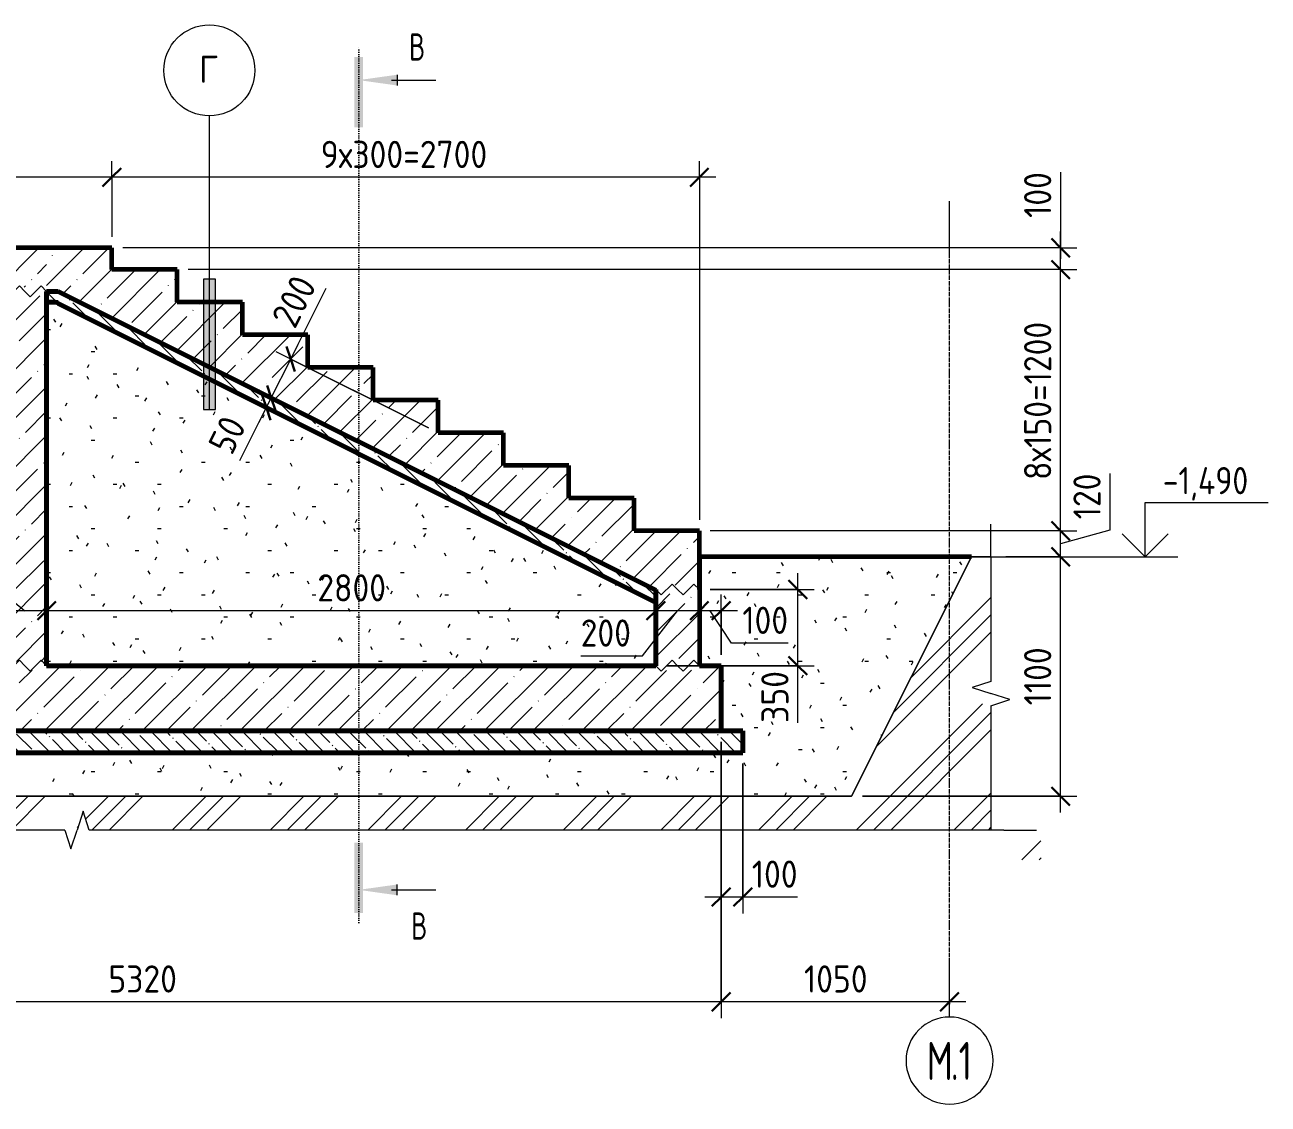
# Model space of a CAD drawing. Header units: millimetres. Extents: x -35908 to 28329, y -4005 to 79343.
# Drawn here: x 141 to 5855, y -4005 to 955 of the extents above; entities that cross this region are included whole.
import ezdxf

# ---------------------------------------------------------------- set-up
doc = ezdxf.new("R2010")
doc.units = ezdxf.units.MM
doc.linetypes.add('02 Штрихпунктирная _20 мм_', pattern=[25, 20, -2.5, 0, -2.5])
doc.linetypes.add('04 Пунктир 10мм', pattern=[10, 0, -10])
for name, color, linetype, lineweight in [('AA_Dim', 7, 'Continuous', 9), ('AA_Dim-50', 7, 'Continuous', 9), ('AA_Oformlenie', 7, 'Continuous', 9), ('AA_Razrez', 7, 'Continuous', 9), ('AA_Vinoska', 7, 'Continuous', 9), ('AA_Visotnaya otmetka', 7, 'Continuous', 9), ('AF_Stena', 7, 'Continuous', 9), ('Оси', 7, 'Continuous', 9)]:
    doc.layers.add(name, color=color, linetype=linetype, lineweight=lineweight)
for name, color, linetype, lineweight, true_color in [('AF_Perekritie', 7, 'Continuous', 60, 0x006a35), ('AF_Perekritie_Грунт', 7, 'Continuous', 60, 0x006a35), ('AF_Perekritie_Опалубка', 7, 'Continuous', 60, 0x006a35), ('AF_Stena_Опалубка', 7, 'Continuous', 20, 0x0063c6), ('KR_Fundament', 7, 'Continuous', 20, 0x804000)]:
    doc.layers.add(name, color=color, linetype=linetype, lineweight=lineweight, true_color=true_color)
doc.styles.add('GOST Common_1', font='GOST_Common.ttf', dxfattribs={"height": 125})
doc.styles.add('ISOCPEUR', font='isocpeur.TTF', dxfattribs={"width": 0.7, "height": 125})
doc.styles.add('ISOCPEUR_1', font='isocpeur.TTF', dxfattribs={"width": 0.9, "height": 125})
doc.styles.add('ISOCPEUR_2', font='isocpeur.TTF', dxfattribs={"width": 0.85, "height": 125})
doc.styles.add('ISOCPEUR_3', font='isocpeur.TTF', dxfattribs={"width": 0.7, "height": 175})
doc.dimstyles.new('00_Точн_3_знака__прозр_', dxfattribs={"dimscale": 304.8, "dimtxt": 125.344371, "dimasz": 0.278871, "dimexe": 0.246063, "dimexo": 0.164042, "dimgap": 0.016404, "dimtad": 1, "dimdec": 3, "dimrnd": 0.001, "dimdsep": 46, "dimtxsty": 'ISOCPEUR_1', "dimblk1": 'OBLIQUE', "dimblk2": 'OBLIQUE', "dimsah": 1, "dimcen": 0.09, "dimdle": 0.246063, "dimazin": 0, "dimtfac": 1, "dimtdec": 4, "dimtix": 1, "dimtmove": 0, "dimatfit": 3, "dimfxl": 1, "dimtvp": 1, "dimtolj": 1, "dimtzin": 0, "dimlwd": 18, "dimlwe": 18, "dimarcsym": 2})
doc.dimstyles.new('00_Точн_3_знака__прозр__1', dxfattribs={"dimscale": 304.8, "dimtxt": 125.344371, "dimasz": 0.278871, "dimexe": 0.246063, "dimexo": 0.164042, "dimgap": 0.016404, "dimtad": 1, "dimdec": 3, "dimrnd": 0.001, "dimdsep": 46, "dimtxsty": 'ISOCPEUR_1', "dimblk1": 'OBLIQUE', "dimblk2": 'OBLIQUE', "dimsah": 1, "dimcen": 0.09, "dimdle": 0.246063, "dimazin": 0, "dimtfac": 1, "dimtdec": 4, "dimtix": 1, "dimtmove": 1, "dimatfit": 3, "dimfxl": 1, "dimtvp": 1, "dimtolj": 1, "dimtzin": 0, "dimlwd": 18, "dimlwe": 18, "dimarcsym": 2})
pattern_1 = [(45, (648.42, -750), (-112.253, 112.253), []), (45, (760.68, -750), (-112.253, 112.253), [198.438, -39.688, 1.676, -38.011])]
pattern_2 = [(135, (648.42, -750), (-70.0036, -70.0036), [99, -16.5, 3.3, -16.5]), (135, (648.42, -680.04), (-70.0036, -70.0036), [])]
pattern_3 = [(0, (648.42, -750), (406.4, 101.6), [16.764, -288.036, 16.764, -288.036, -1625.6]), (0, (648.42, -750), (406.4, 101.6), [-609.6, 16.764, -592.836, 16.764, -288.036, -711.2]), (0, (648.42, -750), (406.4, 101.6), [-1524, 16.764, -186.436, 16.764, -491.236]), (120, (800.82, -699.2), (-291.1882, 301.1527), [16.764, -288.036, 16.764, -288.036, -1625.6]), (120, (800.82, -699.2), (-291.1882, 301.1527), [-609.6, 16.764, -592.836, 16.764, -288.036, -711.2]), (120, (800.82, -699.2), (-291.1882, 301.1527), [-1524, 16.764, -186.436, 16.764, -491.236]), (240, (851.62, -496), (-115.2118, -402.7527), [16.764, -288.036, 16.764, -288.036, -1625.6]), (240, (851.62, -496), (-115.2118, -402.7527), [-609.6, 16.764, -592.836, 16.764, -288.036, -711.2]), (240, (851.62, -496), (-115.2118, -402.7527), [-1524, 16.764, -186.436, 16.764, -491.236])]

# ---------------------------------------------------------------- blocks, each defined once
blk = doc.blocks.new('Ktcnybwf - Лестница-3686718-А-А Опл')
at = {"layer": 'AF_Perekritie', "lineweight": 9}
h = blk.add_hatch(dxfattribs=at)
h.set_pattern_fill('FP_6', style=0, pattern_type=2)
h.set_pattern_definition([(45, (32287.48, -750), (-112.253, 112.253), []), (45, (32399.74, -750), (-112.253, 112.253), [198.438, -39.688, 1.676, -38.011])])
h.paths.add_polyline_path([(34680.1, -1643.6), (34680.1, -1620), (34880.1, -1620), (34880.1, -1370), (34580.1, -1370), (34580.1, -1220), (34280.1, -1220), (34280.1, -1070), (33980.1, -1070), (33980.1, -920), (33680.1, -920), (33680.1, -770), (33380.1, -770), (33380.1, -620), (33080.1, -620), (33080.1, -470), (32780.1, -470), (32780.1, -320), (32480.1, -320), (32480.1, -170), (32180.1, -170), (32180.1, -70), (31880.1, -70), (31880.1, -270), (31932.8, -270), (34632.8, -1620)])
at = {"layer": 'AF_Perekritie'}
for p, q in [((32180.1, -70), (31880.1, -70)), ((32180.1, -170), (32180.1, -70)), ((32480.1, -170), (32180.1, -170)), ((32480.1, -320), (32480.1, -170)), ((31880.1, -270), (31932.8, -270)), ((31932.8, -270), (34680.1, -1643.6)), ((32780.1, -320), (32480.1, -320)), ((32780.1, -470), (32780.1, -320)), ((33080.1, -470), (32780.1, -470)), ((33080.1, -620), (33080.1, -470)), ((33380.1, -620), (33080.1, -620)), ((33380.1, -770), (33380.1, -620)), ((33680.1, -770), (33380.1, -770)), ((33680.1, -920), (33680.1, -770)), ((33980.1, -920), (33680.1, -920)), ((33980.1, -1070), (33980.1, -920)), ((34280.1, -1070), (33980.1, -1070)), ((34280.1, -1220), (34280.1, -1070)), ((34580.1, -1220), (34280.1, -1220)), ((34580.1, -1370), (34580.1, -1220)), ((34880.1, -1370), (34580.1, -1370)), ((34880.1, -1640), (34880.1, -1370)), ((34680.1, -1643.6), (34680.1, -1640))]:
    blk.add_line(p, q, dxfattribs=at)
blk = doc.blocks.new('011_ЛинияОбрыва _ЭлУзла_Линия_ - Тип 1-3874511-А-А Опл')
at = {"layer": 'AA_Oformlenie'}
for p, q in [((36220.1, -1490), (36220.1, -2062.7)), ((36220.1, -2174), (36220.1, -2745.5))]:
    blk.add_line(p, q, dxfattribs=at)
blk = doc.blocks.new('011_ЛинияОбрыва _ЭлУзла_Линия_ - Тип 1-3854815-А-А Опл')
at = {"layer": 'AA_Oformlenie'}
for p, q in [((31963.8, -2745.5), (28060.1, -2745.5)), ((36280.1, -2745.5), (32075.1, -2745.5))]:
    blk.add_line(p, q, dxfattribs=at)
blk = doc.blocks.new('Последовательность узлов - 3мм масшт50 маскировка-904230-А-А Опл')
at = {"layer": 'AA_Oformlenie'}
for p, q in [((34680.1, -1990), (34705.1, -2015)), ((34705.1, -2015), (34755.1, -1965)), ((34780.1, -1990), (34755.1, -1965)), ((34780.1, -1990), (34805.1, -2015)), ((34805.1, -2015), (34855.1, -1965)), ((34880.1, -1990), (34855.1, -1965))]:
    blk.add_line(p, q, dxfattribs=at)
blk = doc.blocks.new('Разрез - Номер узла_ сзади-394133-А-А Опл')
at = {"layer": 'AA_Razrez'}
for points in [[(33294.3, 484.4), (33334.2, 484.4), (33334.2, 807.2), (33294.3, 807.2)], [(33491.2, 676.1), (33491.2, 725.7), (33314.5, 700.9)]]:
    blk.add_hatch(color=256, dxfattribs=at).paths.add_polyline_path(points)
for p, q in [((33464.5, 700.9), (33669.4, 700.9)), ((33491.2, 725.7), (33491.2, 676.1))]:
    blk.add_line(p, q, dxfattribs=at)
blk = doc.blocks.new('Разрез - Номер узла_ спереди-394134-А-А Опл')
at = {"layer": 'AA_Razrez'}
for points in [[(33294.3, -2803.8), (33334.2, -2803.8), (33334.2, -3126.6), (33294.3, -3126.6)], [(33491.2, -2995.4), (33491.2, -3045.1), (33314.5, -3020.2)]]:
    blk.add_hatch(color=256, dxfattribs=at).paths.add_polyline_path(points)
for p, q in [((33464.5, -3020.2), (33669.4, -3020.2)), ((33491.2, -3045.1), (33491.2, -2995.4))]:
    blk.add_line(p, q, dxfattribs=at)
blk = doc.blocks.new('DIMBLOCK31-А-А Опл')
at = {"layer": 'AA_Dim-50', "color": 30, "lineweight": 18, "true_color": 0xff8000, "transparency": 16777216}
for p, q in [((3341, -2340), (3341, -3609.9)), ((3341, -3534.9), (3341, -2340)), ((4391, -3545), (4391, -3459.9)), ((4466, -3534.9), (3341, -3534.9)), ((4391, -3534.9), (4391, -3545))]:
    blk.add_line(p, q, dxfattribs=at)
at = {"layer": 'AA_Dim-50', "color": 30, "lineweight": 30, "true_color": 0xff8000, "transparency": 16777216}
for p, q in [((3341, -3534.9), (3298.5, -3577.4)), ((3341, -3534.9), (3383.5, -3492.4)), ((4391, -3534.9), (4348.5, -3577.4)), ((4391, -3534.9), (4433.5, -3492.4))]:
    blk.add_line(p, q, dxfattribs=at)
at = {"layer": 'AA_Dim-50', "color": 0, "lineweight": 18, "transparency": 16777216, "insert": (3721.7, -3367.1), "char_height": 125, "width": 346.234, "attachment_point": 1, "line_spacing_factor": 1.135194, "style": 'ISOCPEUR_1'}
blk.add_mtext('1050', dxfattribs=at)
blk = doc.blocks.new('_Oblique')
at = {"color": 0, "linetype": 'ByBlock', "lineweight": -2}
blk.add_line((-0.5, -0.5), (0.5, 0.5), dxfattribs=at)
blk = doc.blocks.new('DIMBLOCK32-А-А Опл')
at = {"layer": 'AA_Dim-50', "color": 30, "lineweight": 18, "true_color": 0xff8000, "transparency": 16777216}
for p, q in [((-1979, -2340), (-1979, -3609.9)), ((-1979, -3534.9), (-1979, -2340)), ((3341, -2340), (3341, -3609.9)), ((3341, -3534.9), (3341, -2340)), ((3341, -3534.9), (-2054, -3534.9))]:
    blk.add_line(p, q, dxfattribs=at)
at = {"layer": 'AA_Dim-50', "color": 30, "lineweight": 30, "true_color": 0xff8000, "transparency": 16777216}
for p, q in [((-1979, -3534.9), (-2021.5, -3577.4)), ((-1979, -3534.9), (-1936.5, -3492.4)), ((3341, -3534.9), (3298.5, -3577.4)), ((3341, -3534.9), (3383.5, -3492.4))]:
    blk.add_line(p, q, dxfattribs=at)
at = {"layer": 'AA_Dim-50', "color": 0, "lineweight": 18, "transparency": 16777216, "insert": (524.9, -3367.1), "char_height": 125, "width": 374.614, "attachment_point": 1, "line_spacing_factor": 1.135194, "style": 'ISOCPEUR_1'}
blk.add_mtext('5320', dxfattribs=at)
blk = doc.blocks.new('DIMBLOCK33-А-А Опл')
at = {"layer": 'AA_Dim-50', "color": 30, "lineweight": 18, "true_color": 0xff8000, "transparency": 16777216}
for p, q in [((4901.3, -2665), (4901.3, -1415)), ((4901.3, -1490), (4861.1, -1490)), ((4891.2, -1490), (4976.3, -1490)), ((3991, -2590), (4976.3, -2590)), ((4901.3, -2590), (3991, -2590))]:
    blk.add_line(p, q, dxfattribs=at)
at = {"layer": 'AA_Dim-50', "color": 30, "lineweight": 30, "true_color": 0xff8000, "transparency": 16777216}
for p, q in [((4901.3, -1490), (4858.8, -1447.5)), ((4901.3, -1490), (4943.8, -1532.5)), ((4901.3, -2590), (4858.8, -2547.5)), ((4901.3, -2590), (4943.8, -2632.5))]:
    blk.add_line(p, q, dxfattribs=at)
at = {"layer": 'AA_Dim-50', "color": 0, "lineweight": 18, "transparency": 16777216, "insert": (4733.4, -2172.4), "char_height": 125, "width": 317.854, "attachment_point": 1, "rotation": 90, "line_spacing_factor": 1.135194, "style": 'ISOCPEUR_1'}
blk.add_mtext('1100', dxfattribs=at)
blk = doc.blocks.new('DIMBLOCK34-А-А Опл')
at = {"layer": 'AA_Dim-50', "color": 30, "lineweight": 18, "true_color": 0xff8000, "transparency": 16777216}
for p, q in [((5128, -1106.8), (5128, -1367.3)), ((4901.3, -1370), (3291, -1370)), ((5128, -1367.3), (4901.3, -1430)), ((4901.3, -1565), (4901.3, -1370)), ((4901.3, -1370), (4976.3, -1370)), ((4901.3, -1490), (4649.7, -1490)), ((4901.3, -1490), (4976.3, -1490))]:
    blk.add_line(p, q, dxfattribs=at)
at = {"layer": 'AA_Dim-50', "color": 30, "lineweight": 30, "true_color": 0xff8000, "transparency": 16777216}
for p, q in [((4901.3, -1370), (4858.8, -1327.5)), ((4901.3, -1370), (4943.8, -1412.5)), ((4901.3, -1490), (4858.8, -1447.5)), ((4901.3, -1490), (4943.8, -1532.5))]:
    blk.add_line(p, q, dxfattribs=at)
at = {"layer": 'AA_Dim-50', "color": 0, "lineweight": 18, "transparency": 16777216, "insert": (4960.1, -1317.3), "char_height": 125, "width": 252.581, "attachment_point": 1, "rotation": 90, "line_spacing_factor": 1.135194, "style": 'ISOCPEUR_1'}
blk.add_mtext('120', dxfattribs=at)
blk = doc.blocks.new('_None')
blk = doc.blocks.new('DIMBLOCK35-А-А Опл')
at = {"layer": 'AA_Dim-50', "color": 30, "lineweight": 30, "true_color": 0xff8000, "transparency": 16777216}
for p, q in [((4901.3, -70), (4858.8, -27.5)), ((4901.3, -70), (4943.8, -112.5)), ((4901.3, -170), (4858.8, -127.5)), ((4901.3, -170), (4943.8, -212.5)), ((4901.3, -1370), (4858.8, -1327.5)), ((4901.3, -1370), (4943.8, -1412.5))]:
    blk.add_line(p, q, dxfattribs=at)
at = {"layer": 'AA_Dim-50', "color": 30, "lineweight": 18, "true_color": 0xff8000, "transparency": 16777216}
for p, q in [((4901.3, -70), (591, -70)), ((4901.3, -70), (4976.3, -70)), ((4901.3, -170), (891, -170)), ((4901.3, -1370), (4901.3, -170)), ((4901.3, -170), (4976.3, -170)), ((4901.3, -1370), (3291, -1370)), ((4901.3, -1370), (4976.3, -1370))]:
    blk.add_line(p, q, dxfattribs=at)
at = {"layer": 'AA_Dim-50', "color": 0, "lineweight": 18, "transparency": 16777216, "insert": (4733.4, -1136.6), "char_height": 125, "width": 879.776, "attachment_point": 1, "rotation": 90, "line_spacing_factor": 1.135194, "style": 'ISOCPEUR_1'}
blk.add_mtext('8х150=1200', dxfattribs=at)
blk = doc.blocks.new('DIMBLOCK36-А-А Опл')
at = {"layer": 'AA_Dim-50', "color": 30, "lineweight": 18, "true_color": 0xff8000, "transparency": 16777216}
for p, q in [((4901.3, 278.2), (4901.3, 17.7)), ((4901.3, 17.7), (4901.3, -120)), ((4901.3, -170), (4901.3, 5)), ((4901.3, -70), (591, -70)), ((4901.3, -70), (4976.3, -70)), ((4901.3, -170), (891, -170)), ((4901.3, -170), (4976.3, -170))]:
    blk.add_line(p, q, dxfattribs=at)
at = {"layer": 'AA_Dim-50', "color": 30, "lineweight": 30, "true_color": 0xff8000, "transparency": 16777216}
for p, q in [((4901.3, -70), (4858.8, -27.5)), ((4901.3, -70), (4943.8, -112.5)), ((4901.3, -170), (4858.8, -127.5)), ((4901.3, -170), (4943.8, -212.5))]:
    blk.add_line(p, q, dxfattribs=at)
at = {"layer": 'AA_Dim-50', "color": 0, "lineweight": 18, "transparency": 16777216, "insert": (4733.4, 67.7), "char_height": 125, "width": 252.581, "attachment_point": 1, "rotation": 90, "line_spacing_factor": 1.135194, "style": 'ISOCPEUR_1'}
blk.add_mtext('100', dxfattribs=at)
blk = doc.blocks.new('DIMBLOCK37-А-А Опл')
at = {"layer": 'AA_Dim-50', "color": 30, "lineweight": 18, "true_color": 0xff8000, "transparency": 16777216}
for p, q in [((3341, -2340), (3341, -3128.2)), ((3341, -3053.2), (3341, -2340)), ((3441, -2440), (3441, -3128.2)), ((3441, -3053.2), (3441, -2440)), ((3516, -3053.2), (3266, -3053.2)), ((3432, -3053.2), (3391, -3053.2)), ((3692.5, -3053.2), (3432, -3053.2))]:
    blk.add_line(p, q, dxfattribs=at)
at = {"layer": 'AA_Dim-50', "color": 30, "lineweight": 30, "true_color": 0xff8000, "transparency": 16777216}
for p, q in [((3341, -3053.2), (3383.5, -3010.7)), ((3441, -3053.2), (3483.5, -3010.7)), ((3341, -3053.2), (3298.5, -3095.7)), ((3441, -3053.2), (3398.5, -3095.7))]:
    blk.add_line(p, q, dxfattribs=at)
at = {"layer": 'AA_Dim-50', "color": 0, "lineweight": 18, "transparency": 16777216, "insert": (3482, -2885.4), "char_height": 125, "width": 252.581, "attachment_point": 1, "line_spacing_factor": 1.135194, "style": 'ISOCPEUR_1'}
blk.add_mtext('100', dxfattribs=at)
blk = doc.blocks.new('DIMBLOCK39-А-А Опл')
at = {"layer": 'AA_Dim-50', "color": 30, "lineweight": 18, "true_color": 0xff8000, "transparency": 16777216}
for p, q in [((-1879, 254.2), (-1879, 329.2)), ((541, 254.2), (541, 329.2)), ((3241, 254.2), (3241, 329.2)), ((-1879, 254.2), (-1879, -220)), ((3316, 254.2), (541, 254.2)), ((541, 254.2), (541, -20)), ((3241, 254.2), (3241, -1320))]:
    blk.add_line(p, q, dxfattribs=at)
at = {"layer": 'AA_Dim-50', "color": 30, "lineweight": 30, "true_color": 0xff8000, "transparency": 16777216}
for p, q in [((-1879, 254.2), (-1836.5, 296.7)), ((541, 254.2), (583.5, 296.7)), ((3241, 254.2), (3283.5, 296.7)), ((-1879, 254.2), (-1921.5, 211.7)), ((541, 254.2), (498.5, 211.7)), ((3241, 254.2), (3198.5, 211.7))]:
    blk.add_line(p, q, dxfattribs=at)
at = {"layer": 'AA_Dim-50', "color": 0, "lineweight": 18, "transparency": 16777216, "insert": (1500.8, 422), "char_height": 125, "width": 936.535, "attachment_point": 1, "line_spacing_factor": 1.135194, "style": 'ISOCPEUR_1'}
blk.add_mtext('9х300=2700', dxfattribs=at)
blk = doc.blocks.new('DIMBLOCK40-А-А Опл')
at = {"layer": 'AA_Dim-50', "color": 30, "lineweight": 18, "true_color": 0xff8000, "transparency": 16777216}
for p, q in [((-1879, 254.2), (-1879, 329.2)), ((541, 254.2), (541, 329.2)), ((541, 254.2), (-1954, 254.2)), ((-1879, 254.2), (-1879, -220)), ((541, 254.2), (541, -20))]:
    blk.add_line(p, q, dxfattribs=at)
at = {"layer": 'AA_Dim-50', "color": 30, "lineweight": 30, "true_color": 0xff8000, "transparency": 16777216}
for p, q in [((-1879, 254.2), (-1836.5, 296.7)), ((541, 254.2), (583.5, 296.7)), ((-1879, 254.2), (-1921.5, 211.7)), ((541, 254.2), (498.5, 211.7))]:
    blk.add_line(p, q, dxfattribs=at)
at = {"layer": 'AA_Dim-50', "color": 0, "lineweight": 18, "transparency": 16777216, "insert": (-829.8, 422), "char_height": 125, "width": 385.966, "attachment_point": 1, "line_spacing_factor": 1.135194, "style": 'ISOCPEUR_1'}
blk.add_mtext('2420', dxfattribs=at)
blk = doc.blocks.new('DIMBLOCK41-А-А Опл')
at = {"layer": 'AA_Dim-50', "color": 30, "lineweight": 18, "true_color": 0xff8000, "transparency": 16777216}
for p, q in [((3241, -1747.6), (3241, -1662.5)), ((3341, -1940), (3341, -1662.5)), ((3416, -1737.5), (3241, -1737.5)), ((3241, -1737.5), (3241, -1747.6)), ((3388.4, -1886.9), (3291, -1737.5)), ((3341, -1737.5), (3341, -1940)), ((3648.9, -1886.9), (3388.4, -1886.9))]:
    blk.add_line(p, q, dxfattribs=at)
at = {"layer": 'AA_Dim-50', "color": 30, "lineweight": 30, "true_color": 0xff8000, "transparency": 16777216}
for p, q in [((3241, -1737.5), (3283.5, -1695)), ((3341, -1737.5), (3383.5, -1695)), ((3241, -1737.5), (3198.5, -1780)), ((3341, -1737.5), (3298.5, -1780))]:
    blk.add_line(p, q, dxfattribs=at)
at = {"layer": 'AA_Dim-50', "color": 0, "lineweight": 18, "transparency": 16777216, "insert": (3438.4, -1719), "char_height": 125, "width": 252.581, "attachment_point": 1, "line_spacing_factor": 1.135194, "style": 'ISOCPEUR_1'}
blk.add_mtext('100', dxfattribs=at)
blk = doc.blocks.new('DIMBLOCK42-А-А Опл')
at = {"layer": 'AA_Dim-50', "color": 30, "lineweight": 18, "true_color": 0xff8000, "transparency": 16777216}
for p, q in [((3041, -1747.6), (3041, -1662.5)), ((3241, -1747.6), (3241, -1662.5)), ((2979.7, -1945.3), (3141, -1737.5)), ((3241, -1737.5), (3041, -1737.5)), ((3041, -1737.5), (3041, -1747.6)), ((3241, -1737.5), (3241, -1747.6)), ((2695.6, -1945.3), (2979.7, -1945.3))]:
    blk.add_line(p, q, dxfattribs=at)
at = {"layer": 'AA_Dim-50', "color": 30, "lineweight": 30, "true_color": 0xff8000, "transparency": 16777216}
for p, q in [((3041, -1737.5), (3083.5, -1695)), ((3241, -1737.5), (3283.5, -1695)), ((3041, -1737.5), (2998.5, -1780)), ((3241, -1737.5), (3198.5, -1780))]:
    blk.add_line(p, q, dxfattribs=at)
at = {"layer": 'AA_Dim-50', "color": 0, "lineweight": 18, "transparency": 16777216, "insert": (2695.6, -1777.5), "char_height": 125, "width": 280.961, "attachment_point": 1, "line_spacing_factor": 1.135194, "style": 'ISOCPEUR_1'}
blk.add_mtext('200', dxfattribs=at)
blk = doc.blocks.new('DIMBLOCK43-А-А Опл')
at = {"layer": 'AA_Dim-50', "color": 30, "lineweight": 18, "true_color": 0xff8000, "transparency": 16777216}
for p, q in [((241, -1747.6), (241, -1662.5)), ((3041, -1747.6), (3041, -1662.5)), ((3041, -1737.5), (241, -1737.5)), ((241, -1737.5), (241, -1747.6)), ((3041, -1737.5), (3041, -1747.6))]:
    blk.add_line(p, q, dxfattribs=at)
at = {"layer": 'AA_Dim-50', "color": 30, "lineweight": 30, "true_color": 0xff8000, "transparency": 16777216}
for p, q in [((241, -1737.5), (283.5, -1695)), ((3041, -1737.5), (3083.5, -1695)), ((241, -1737.5), (198.5, -1780)), ((3041, -1737.5), (2998.5, -1780))]:
    blk.add_line(p, q, dxfattribs=at)
at = {"layer": 'AA_Dim-50', "color": 0, "lineweight": 18, "transparency": 16777216, "insert": (1484.9, -1569.7), "char_height": 125, "width": 374.614, "attachment_point": 1, "line_spacing_factor": 1.135194, "style": 'ISOCPEUR_1'}
blk.add_mtext('2800', dxfattribs=at)
blk = doc.blocks.new('DIMBLOCK44-А-А Опл')
at = {"layer": 'AA_Dim-50', "color": 30, "lineweight": 18, "true_color": 0xff8000, "transparency": 16777216}
for p, q in [((-338.7, -1577.5), (-54.6, -1577.5)), ((-54.6, -1577.5), (141, -1737.5)), ((41, -1747.6), (41, -1662.5)), ((241, -1747.6), (241, -1662.5)), ((241, -1737.5), (41, -1737.5)), ((41, -1737.5), (41, -1747.6)), ((241, -1737.5), (241, -1747.6))]:
    blk.add_line(p, q, dxfattribs=at)
at = {"layer": 'AA_Dim-50', "color": 30, "lineweight": 30, "true_color": 0xff8000, "transparency": 16777216}
for p, q in [((41, -1737.5), (83.5, -1695)), ((241, -1737.5), (283.5, -1695)), ((41, -1737.5), (-1.5, -1780)), ((241, -1737.5), (198.5, -1780))]:
    blk.add_line(p, q, dxfattribs=at)
at = {"layer": 'AA_Dim-50', "color": 0, "lineweight": 18, "transparency": 16777216, "insert": (-338.7, -1409.6), "char_height": 125, "width": 280.961, "attachment_point": 1, "line_spacing_factor": 1.135194, "style": 'ISOCPEUR_1'}
blk.add_mtext('200', dxfattribs=at)
blk = doc.blocks.new('DIMBLOCK48-А-А Опл')
at = {"layer": 'AA_Dim-50', "color": 30, "lineweight": 18, "true_color": 0xff8000, "transparency": 16777216}
for p, q in [((1524.9, -256.9), (1397.8, -511)), ((1239.9, -826.9), (1396.4, -513.8)), ((1397.8, -511), (1318.1, -670.4)), ((1996.3, -897.6), (1295.8, -547.4)), ((1362.9, -580.9), (1996.3, -897.6)), ((1264.4, -755.3), (1340.5, -793.4)), ((1273.4, -759.8), (1264.4, -755.3))]:
    blk.add_line(p, q, dxfattribs=at)
at = {"layer": 'AA_Dim-50', "color": 30, "lineweight": 30, "true_color": 0xff8000, "transparency": 16777216}
for p, q in [((1362.9, -580.9), (1343.8, -523.9)), ((1362.9, -580.9), (1381.9, -637.9)), ((1273.4, -759.8), (1254.4, -702.8)), ((1273.4, -759.8), (1292.4, -816.8))]:
    blk.add_line(p, q, dxfattribs=at)
at = {"layer": 'AA_Dim-50', "color": 0, "lineweight": 18, "transparency": 16777216, "insert": (1270.1, -391.2), "char_height": 125, "width": 280.961, "attachment_point": 1, "rotation": 63.4349, "line_spacing_factor": 1.135194, "style": 'ISOCPEUR_1'}
blk.add_mtext('200', dxfattribs=at)
blk = doc.blocks.new('DIMBLOCK49-А-А Опл')
at = {"layer": 'AA_Dim-50', "color": 30, "lineweight": 18, "true_color": 0xff8000, "transparency": 16777216}
for p, q in [((1217.5, -871.6), (1307, -692.7)), ((1221.6, -863.4), (1262.2, -782.2)), ((1264.4, -755.3), (1340.5, -793.4)), ((1273.4, -759.8), (1264.4, -755.3)), ((1242, -800), (1318.1, -838.1)), ((1251.1, -804.5), (1242, -800)), ((1129.5, -1047.7), (1221.6, -863.4))]:
    blk.add_line(p, q, dxfattribs=at)
at = {"layer": 'AA_Dim-50', "color": 30, "lineweight": 30, "true_color": 0xff8000, "transparency": 16777216}
for p, q in [((1273.4, -759.8), (1254.4, -702.8)), ((1251.1, -804.5), (1232, -747.5)), ((1273.4, -759.8), (1292.4, -816.8)), ((1251.1, -804.5), (1270.1, -861.6))]:
    blk.add_line(p, q, dxfattribs=at)
at = {"layer": 'AA_Dim-50', "color": 0, "lineweight": 18, "transparency": 16777216, "insert": (979.4, -972.6), "char_height": 125, "width": 187.307, "attachment_point": 1, "rotation": 63.4351, "line_spacing_factor": 1.135194, "style": 'ISOCPEUR_1'}
blk.add_mtext('50', dxfattribs=at)
blk = doc.blocks.new('010_Флажок только номер _ТиповАннот_ - Узел Г-3854853-А-А Опл')
at = {"layer": 'AA_Vinoska'}
blk.add_hatch(color=256, dxfattribs=at).paths.add_polyline_path([(32600.5, -213.4), (32655.5, -213.4), (32655.5, -813.4), (32600.5, -813.4)])
for p, q in [((32628, -813.4), (32628, 536.6)), ((32600.5, -213.4), (32600.5, -813.4)), ((32655.5, -213.4), (32600.5, -213.4)), ((32655.5, -813.4), (32655.5, -213.4)), ((32600.5, -813.4), (32655.5, -813.4))]:
    blk.add_line(p, q, dxfattribs=at)
blk.add_circle((32628, 745.7), 209.1, dxfattribs=at)
blk = doc.blocks.new('Ось сетки - d_4мм-2765513-А-А Опл')
at = {"layer": 'Оси', "color": 12, "true_color": 0xc80000}
for start, end in [(0, 180), (0, 180), (180, 360), (180, 360)]:
    blk.add_arc((30030.1, -3804.8), 200, start, end, dxfattribs=at)
blk = doc.blocks.new('Высотные отметки - Стрелка вверх-400292-А-А Опл')
at = {"layer": 'AA_Vinoska'}
for p, q in [((27093, -2040), (26528, -2040)), ((27093, -2290), (27093, -2040)), ((27093, -2290), (26986.9, -2183.9)), ((27093, -2290), (27199.1, -2183.9)), ((27243, -2290), (26943, -2290))]:
    blk.add_line(p, q, dxfattribs=at)
blk = doc.blocks.new('DIMBLOCK52-А-А Опл')
at = {"layer": 'AA_Dim-50', "color": 30, "lineweight": 30, "true_color": 0xff8000, "transparency": 16777216}
for p, q in [((3693.6, -1640), (3651.1, -1597.5)), ((3693.6, -1640), (3736.1, -1682.5)), ((3693.6, -1990), (3651.1, -1947.5)), ((3693.6, -1990), (3736.1, -2032.5))]:
    blk.add_line(p, q, dxfattribs=at)
at = {"layer": 'AA_Dim-50', "color": 30, "lineweight": 18, "true_color": 0xff8000, "transparency": 16777216}
for p, q in [((3693.6, -2065), (3693.6, -1565)), ((3291, -1640), (3768.6, -1640)), ((3693.6, -1640), (3291, -1640)), ((3693.6, -1968.7), (3693.6, -1815)), ((3091, -1990), (3768.6, -1990)), ((3693.6, -1990), (3091, -1990)), ((3693.6, -2252.8), (3693.6, -1968.7))]:
    blk.add_line(p, q, dxfattribs=at)
at = {"layer": 'AA_Dim-50', "color": 0, "lineweight": 18, "transparency": 16777216, "insert": (3525.8, -2252.8), "char_height": 125, "width": 280.961, "attachment_point": 1, "rotation": 90, "line_spacing_factor": 1.135194, "style": 'ISOCPEUR_1'}
blk.add_mtext('350', dxfattribs=at)

msp = doc.modelspace()

# ---------------------------------------------------------------- hatches: boundary and pattern name
at = {"layer": 'AF_Perekritie', "lineweight": 9}
h = msp.add_hatch(dxfattribs=at)
h.set_pattern_fill('FP_6', style=0, pattern_type=2)
h.set_pattern_definition(pattern_1)
h.paths.add_polyline_path([(41.0015, -270), (41.0015, -250), (241.0015, -250), (241.0015, -70), (-1878.9985, -70), (-1878.9985, -250), (-1678.9985, -250), (-1678.9985, -270)])
h = msp.add_hatch(dxfattribs=at)
h.set_pattern_fill('FP_8', style=0, pattern_type=2)
h.set_pattern_definition(pattern_2)
h.paths.add_polyline_path([(241.0015, -320), (293.7879, -320), (293.7879, -270), (241.0015, -270), (241.0015, -290)])
h = msp.add_hatch(dxfattribs=at)
h.set_pattern_fill('FP_8', style=0, pattern_type=2)
h.set_pattern_definition(pattern_2)
h.paths.add_polyline_path([(3041.0015, -1699.4997), (3041.0015, -1643.5981), (293.7879, -270), (293.7879, -325.9016), (2962.0015, -1660)])
h = msp.add_hatch(dxfattribs=at)
h.set_pattern_fill('FP_7', style=0, pattern_type=2)
h.set_pattern_definition([(45, (648.42, -750), (-224.506, 224.506), []), (45, (727.8, -750), (0, 449.013), []), (45, (569.05, -750), (0, 449.013), [])])
h.paths.add_polyline_path([(4691.0015, -2881.9051), (4812.0645, -2881.9051), (4812.0645, -2795.4713), (4691.0015, -2795.4713)])
h.paths.add_polyline_path([(-3539.7458, -2745.4713), (324.6928, -2745.4713), (324.6928, -2706.2186), (381.0015, -2706.2186), (381.0015, -2745.4713), (408.5015, -2658.8688), (436.0015, -2745.4713), (4581.0015, -2745.4713), (4581.0015, -2174.0443), (4541.7488, -2174.0443), (4541.7488, -2117.7357), (4581.0015, -2117.7357), (4494.399, -2090.2357), (4581.0015, -2062.7357), (4581.0015, -1490), (4491.0015, -1490), (3941.0015, -2590), (-2598.9985, -2590), (-3148.9985, -1490), (-3578.9985, -1490), (-3578.9985, -2062.7357), (-3492.396, -2090.2357), (-3578.9985, -2117.7357), (-3539.7458, -2117.7357), (-3539.7458, -2174.0443), (-3578.9985, -2174.0443), (-3578.9985, -2745.4713)])
h = msp.add_hatch(dxfattribs=at)
h.set_pattern_fill('FP_6', style=0, pattern_type=2)
h.set_pattern_definition(pattern_1)
h.paths.add_polyline_path([(3141.0015, -2290), (3341.0015, -2290), (3341.0015, -1990), (3241.0015, -1990), (3241.0015, -2010), (3041.0015, -2010), (3041.0015, -1990), (241.0015, -1990), (241.0015, -2010), (41.0015, -2010), (41.0015, -1990), (-1678.9985, -1990), (-1678.9985, -2010), (-1878.9985, -2010), (-1878.9985, -1990), (-1978.9985, -1990), (-1978.9985, -2290), (3041.0015, -2290)])
h = msp.add_hatch(dxfattribs=at)
h.set_pattern_fill('FP_8', style=0, pattern_type=2)
h.set_pattern_definition(pattern_2)
h.paths.add_polyline_path([(477.1009, -2390), (3441.0015, -2390), (3441.0015, -2290), (-2078.9985, -2290), (-2078.9985, -2390), (-1690.3809, -2390)])
at = {"layer": 'AF_Stena'}
h = msp.add_hatch(dxfattribs=at)
h.set_pattern_fill('FP_6', color=256, style=0, pattern_type=2)
h.set_pattern_definition(pattern_1)
h.paths.add_polyline_path([(241.0015, -1970), (241.0015, -290), (41.0015, -290), (41.0015, -1970), (141.0015, -1970)])
h = msp.add_hatch(dxfattribs=at)
h.set_pattern_fill('FP_6', color=256, style=0, pattern_type=2)
h.set_pattern_definition(pattern_1)
h.paths.add_polyline_path([(3141.0015, -1970), (3241.0015, -1970), (3241.0015, -1660), (3041.0015, -1660), (3041.0015, -1970)])
at = {"layer": 'KR_Fundament', "lineweight": 9}
h = msp.add_hatch(dxfattribs=at)
h.set_pattern_fill('FP_9', style=0, pattern_type=2)
h.set_pattern_definition(pattern_3)
h.paths.add_polyline_path([(2644.5827, -1990), (3041.0015, -1990), (3041.0015, -1699.5085), (281.9845, -320), (241.0015, -320), (241.0015, -1990), (477.1009, -1990)])
h.paths.add_polyline_path([(41.0015, -1990), (41.0015, -320), (-1678.9985, -320), (-1678.9985, -1990)])
h = msp.add_hatch(dxfattribs=at)
h.set_pattern_fill('FP_9', style=0, pattern_type=2)
h.set_pattern_definition(pattern_3)
h.paths.add_polyline_path([(-1690.3809, -2590), (3941.0015, -2590), (4491.0015, -1490), (3241.0015, -1490), (3241.0015, -1990), (3341.0015, -1990), (3341.0015, -2290), (3441.0015, -2290), (3441.0015, -2390), (-2078.9985, -2390), (-2078.9985, -2290), (-1978.9985, -2290), (-1978.9985, -1990), (-1878.9985, -1990), (-1878.9985, -1490), (-3148.9985, -1490), (-2598.9985, -2590)])

# ---------------------------------------------------------------- linework, layer by layer
at = {"layer": 'AA_Razrez', "color": 7, "linetype": '04 Пунктир 10мм', "true_color": 0xffffff}
msp.add_line((1675.4798, -3170.2394), (1675.4798, 850.8809), dxfattribs=at)
at = {"layer": 'AA_Vinoska'}
for p, q in [((4581.0015, -1490), (4581.0015, -1340)), ((4581.0015, -2062.7357), (4494.399, -2090.2357)), ((4494.399, -2090.2357), (4581.0015, -2117.7357)), ((4667.6516, -2145.89), (4581.0015, -2117.7357)), ((4581.0015, -2174.0443), (4667.6516, -2145.89)), ((408.5015, -2658.8688), (381.0015, -2745.4713)), ((436.0015, -2745.4713), (408.5015, -2658.8688)), ((324.6928, -2745.4713), (352.8472, -2832.1215)), ((352.8472, -2832.1215), (381.0015, -2745.4713)), ((4641.0015, -2745.4713), (4791.0015, -2745.4713))]:
    msp.add_line(p, q, dxfattribs=at)
at = {"layer": 'AA_Visotnaya otmetka', "color": 92, "true_color": 0x00cc00}
for p, q in [((4240.1632, -1490), (5103.1305, -1490)), ((5103.1305, -1490), (5290.1067, -1490))]:
    msp.add_line(p, q, dxfattribs=at)
at = {"layer": 'AF_Perekritie_Грунт', "lineweight": 20}
for p, q in [((4491.0015, -1490), (3941.0015, -2590)), ((4581.0015, -1490), (4491.0015, -1490)), ((3941.0015, -2590), (-2598.9985, -2590))]:
    msp.add_line(p, q, dxfattribs=at)
at = {"layer": 'AF_Perekritie_Опалубка'}
msp.add_line((241.0015, -70), (-1878.9985, -70), dxfattribs=at)
at = {"layer": 'AF_Stena_Опалубка', "lineweight": 60}
for p, q in [((241.0015, -1990), (241.0015, -270)), ((3041.0015, -1640), (3041.0015, -1990))]:
    msp.add_line(p, q, dxfattribs=at)
at = {"layer": 'AF_Stena_Опалубка'}
msp.add_line((3241.0015, -1990), (3241.0015, -1640), dxfattribs=at)
at = {"layer": 'KR_Fundament', "lineweight": 60}
for p, q in [((293.7879, -270), (241.0015, -270)), ((241.0015, -270), (241.0015, -320)), ((3041.0015, -1643.5981), (293.7879, -270)), ((281.9845, -320), (241.0015, -320)), ((241.0015, -320), (241.0015, -1990)), ((241.0015, -320), (293.7879, -320)), ((3041.0015, -1699.5085), (281.9845, -320)), ((293.7879, -320), (293.7879, -325.9016)), ((293.7879, -325.9016), (3041.0015, -1699.4997)), ((4491.0015, -1490), (3241.0015, -1490)), ((3241.0015, -1490), (3241.0015, -1990)), ((3041.0015, -1699.4997), (3041.0015, -1643.5981)), ((3041.0015, -1990), (3041.0015, -1699.5085)), ((3041.0015, -1990), (241.0015, -1990)), ((241.0015, -1990), (3041.0015, -1990)), ((3341.0015, -1990), (3241.0015, -1990)), ((3241.0015, -1990), (3341.0015, -1990)), ((3341.0015, -2290), (3341.0015, -1990)), ((3341.0015, -1990), (3341.0015, -2290)), ((3441.0015, -2290), (-2078.9985, -2290)), ((-1978.9985, -2290), (3341.0015, -2290)), ((3341.0015, -2290), (3441.0015, -2290)), ((3441.0015, -2390), (3441.0015, -2290)), ((3441.0015, -2290), (3441.0015, -2390)), ((-2078.9985, -2390), (3441.0015, -2390)), ((3441.0015, -2390), (-2078.9985, -2390))]:
    msp.add_line(p, q, dxfattribs=at)
at = {"layer": 'KR_Fundament'}
for p, q in [((3941.0015, -2590), (4491.0015, -1490)), ((-2598.9985, -2590), (3941.0015, -2590))]:
    msp.add_line(p, q, dxfattribs=at)
at = {"layer": 'Оси'}
for p, q in [((4391.0015, -104.8703), (4391.0015, 145.1297)), ((4391.0015, -3604.8), (4391.0015, -3354.8))]:
    msp.add_line(p, q, dxfattribs=at)
at = {"layer": 'Оси', "linetype": '02 Штрихпунктирная _20 мм_'}
msp.add_line((4391.0015, -3354.8), (4391.0015, -104.8703), dxfattribs=at)

# ---------------------------------------------------------------- block references
at = {"layer": 'AA_Oformlenie'}
for name, p in [('Последовательность узлов - 3мм масшт50 маскировка-904230-А-А Опл', (-34639.0601, 1720)), ('011_ЛинияОбрыва _ЭлУзла_Линия_ - Тип 1-3874511-А-А Опл', (-31639.0601, 0)), ('Последовательность узлов - 3мм масшт50 маскировка-904230-А-А Опл', (-34639.0601, 0)), ('Последовательность узлов - 3мм масшт50 маскировка-904230-А-А Опл', (-31639.0601, 0)), ('011_ЛинияОбрыва _ЭлУзла_Линия_ - Тип 1-3854815-А-А Опл', (-31639.0601, 0))]:
    msp.add_blockref(name, p, dxfattribs=at)
at = {"layer": 'AA_Oformlenie', "rotation": 180}
msp.add_blockref('Последовательность узлов - 3мм масшт50 маскировка-904230-А-А Опл', (37921.0631, -3630), dxfattribs=at)
at = {"layer": 'AA_Razrez'}
for name in ['Разрез - Номер узла_ сзади-394133-А-А Опл', 'Разрез - Номер узла_ спереди-394134-А-А Опл']:
    msp.add_blockref(name, (-31639.0601, 0), dxfattribs=at)
at = {"layer": 'AA_Vinoska'}
msp.add_blockref('010_Флажок только номер _ТиповАннот_ - Узел Г-3854853-А-А Опл', (-31639.0601, 0), dxfattribs=at)
at = {"layer": 'AA_Visotnaya otmetka', "extrusion": (0, 0, -1)}
msp.add_blockref('Высотные отметки - Стрелка вверх-400292-А-А Опл', (-32383.0947, 800), dxfattribs=at)
at = {"layer": 'AF_Perekritie_Опалубка'}
msp.add_blockref('Ktcnybwf - Лестница-3686718-А-А Опл', (-31639.0601, 0), dxfattribs=at)
at = {"layer": 'Оси', "color": 12, "true_color": 0xc80000}
msp.add_blockref('Ось сетки - d_4мм-2765513-А-А Опл', (-25639.0601, 0), dxfattribs=at)

# ---------------------------------------------------------------- texts
at = {"layer": 'AA_Razrez', "char_height": 125, "width": 84.177187, "attachment_point": 1, "style": 'ISOCPEUR'}
for insert in [(1906.6863, 915.6115), (1916.2733, -3124.0013)]:
    msp.add_mtext('\\fISOCPEUR|b0|i0|c204|p34|;\\W.7;В', dxfattribs=dict(at, insert=insert))
at = {"layer": 'AA_Vinoska', "insert": (941.4179, 813.7391), "char_height": 125, "width": 108.227812, "attachment_point": 1, "style": 'GOST Common_1'}
msp.add_mtext('\\fGOST Common|b0|i0|c204|p34|;Г', dxfattribs=at)
at = {"layer": 'AA_Visotnaya otmetka', "color": 92, "true_color": 0x00cc00, "insert": (5370.8308, -1077.1602), "char_height": 125, "width": 466.262028, "attachment_point": 1, "line_spacing_factor": 1.135194, "style": 'ISOCPEUR_2'}
msp.add_mtext('-1,490', dxfattribs=at)
at = {"layer": 'Оси', "char_height": 175, "attachment_point": 1, "style": 'ISOCPEUR_3'}
for s, insert, width in [('\\fISOCPEUR|b0|i0|c204|p34|;\\W.7;М', (4285.5862, -3718.5698), 134.6835), ('.1', (4396.7112, -3718.5698), 120.653969)]:
    msp.add_mtext(s, dxfattribs=dict(at, insert=insert, width=width))

# ---------------------------------------------------------------- dimensions: what is measured, and where the dimension line sits
at = {"layer": 'AA_Dim', "color": 30, "lineweight": 18, "true_color": 0xff8000}
dim = msp.add_linear_dim(base=(-1878.9985, 254.1725), p1=(541.0015, -70), p2=(-1878.9985, -270), text='2420', dimstyle='00_Точн_3_знака__прозр_', override={"dimpost": '<>', "dimblk1": 'None', "dimblk2": 'None', "dimsah": 1, "dimfxl": 2428.250399}, dxfattribs=at)
dim.commit()
dim.dimension.update_dxf_attribs({"geometry": 'DIMBLOCK40-А-А Опл', "text_midpoint": (-668.9985, 321.6725)})
for base, p2, angle, text, override, picture, middle in [((541.0015, 254.1725), (541.0015, -70), 0, '9х300=2700', {"dimpost": '<>', "dimblk1": 'None', "dimblk2": 'None', "dimsah": 1, "dimfxl": 2996.664813}, 'DIMBLOCK39-А-А Опл', (1891.0015, 321.6725)), ((4901.2889, -170), (841.0015, -170), 90, '8х150=1200', {"dimpost": '<>', "dimblk1": 'None', "dimblk2": 'None', "dimsah": 1, "dimfxl": 2683.281573}, 'DIMBLOCK35-А-А Опл', (4833.7889, -770))]:
    dim = msp.add_linear_dim(base=base, p1=(3241.0015, -1370), p2=p2, angle=angle, text=text, dimstyle='00_Точн_3_знака__прозр_', override=override, dxfattribs=at)
    dim.commit()
    dim.dimension.update_dxf_attribs({"geometry": picture, "text_midpoint": middle})
for base, p1, p2, text, override, picture, middle in [((4901.2889, -70), (841.0015, -170), (541.0015, -70), '100', {"dimpost": '<>', "dimblk1": 'None', "dimblk2": 'None', "dimsah": 1, "dimfxl": 316.227766}, 'DIMBLOCK36-А-А Опл', (4816.7824, 193.9784)), ((4901.2889, -1370), (4599.7029, -1490), (3241.0015, -1370), '120', {"dimpost": '<>', "dimblk1": 'None', "dimblk2": 'None', "dimsah": 1, "dimfxl": 1363.990329}, 'DIMBLOCK34-А-А Опл', (5043.4732, -1190.9636))]:
    dim = msp.add_linear_dim(base=base, p1=p1, p2=p2, angle=90, text=text, dimstyle='00_Точн_3_знака__прозр__1', override=override, dxfattribs=at)
    dim.commit()
    dim.dimension.update_dxf_attribs({"geometry": picture, "text_midpoint": middle, "dimtype": 160, "text_rotation": 90})
for base, p1, p2, angle, override, picture, middle, turn in [((1362.8557, -580.9271), (1219.6543, -732.9332), (2041.0015, -920), 63.4349488, {"dimpost": '<>', "dimfxl": 842.380663}, 'DIMBLOCK48-А-А Опл', (1407.418, -302.8405), 63.4349488), ((1273.4141, -759.81), (1197.2947, -777.6522), (1219.6553, -732.9308), 63.4350939, {"dimpost": '<>', "dimfxl": 50}, 'DIMBLOCK49-А-А Опл', (1095.7757, -926.1264), 63.4350939), ((3693.6451, -1640), (3041.0015, -1990), (3241.0015, -1640), 90, {"dimpost": '<>', "dimfxl": 403.112887}, 'DIMBLOCK52-А-А Опл', (3609.1386, -2112.324), 90)]:
    dim = msp.add_linear_dim(base=base, p1=p1, p2=p2, angle=angle, dimstyle='00_Точн_3_знака__прозр__1', override=override, dxfattribs=at)
    dim.commit()
    dim.dimension.update_dxf_attribs({"geometry": picture, "text_midpoint": middle, "dimtype": 160, "text_rotation": turn})
for base, p1, p2, override, picture, middle in [((41.0015, -1737.5213), (241.0015, -1797.6253), (41.0015, -1797.6253), {"dimpost": '<>', "dimfxl": 200}, 'DIMBLOCK44-А-А Опл', (-198.263, -1492.9629)), ((3041.0015, -1737.5213), (3241.0015, -1797.6253), (3041.0015, -1797.6253), {"dimpost": '<>', "dimfxl": 200}, 'DIMBLOCK42-А-А Опл', (2836.059, -1860.8299)), ((3241.0015, -1737.5213), (3341.0015, -1990), (3241.0015, -1797.6253), {"dimpost": '<>', "dimfxl": 216.813307}, 'DIMBLOCK41-А-А Опл', (3564.7177, -1802.3603)), ((3341.0015, -3053.2129), (3441.0015, -2390), (3341.0015, -2290), {"dimpost": '<>', "dimfxl": 141.421356}, 'DIMBLOCK37-А-А Опл', (3608.2598, -2968.7064))]:
    dim = msp.add_linear_dim(base=base, p1=p1, p2=p2, dimstyle='00_Точн_3_знака__прозр__1', override=override, dxfattribs=at)
    dim.commit()
    dim.dimension.update_dxf_attribs({"geometry": picture, "text_midpoint": middle, "dimtype": 160})
dim = msp.add_linear_dim(base=(4901.2889, -1490), p1=(3941.0015, -2590), p2=(4841.1848, -1490), angle=90, dimstyle='00_Точн_3_знака__прозр_', override={"dimpost": '<>', "dimfxl": 1421.383146}, dxfattribs=at)
dim.commit()
dim.dimension.update_dxf_attribs({"geometry": 'DIMBLOCK33-А-А Опл', "text_midpoint": (4833.7889, -2040)})
for base, p1, p2, override, picture, middle in [((241.0015, -1737.5213), (3041.0015, -1797.6253), (241.0015, -1797.6253), {"dimpost": '<>', "dimfxl": 2800}, 'DIMBLOCK43-А-А Опл', (1641.0015, -1670.0213)), ((-1978.9985, -3534.9128), (3341.0015, -2290), (-1978.9985, -2290), {"dimpost": '<>', "dimfxl": 5320}, 'DIMBLOCK32-А-А Опл', (681.0015, -3467.4128)), ((3341.0015, -3534.9128), (4391.0015, -3595.0169), (3341.0015, -2290), {"dimpost": '<>', "dimfxl": 1674.983322}, 'DIMBLOCK31-А-А Опл', (3866.0015, -3467.4128))]:
    dim = msp.add_linear_dim(base=base, p1=p1, p2=p2, dimstyle='00_Точн_3_знака__прозр_', override=override, dxfattribs=at)
    dim.commit()
    dim.dimension.update_dxf_attribs({"geometry": picture, "text_midpoint": middle})

doc.saveas('drawing.dxf')
